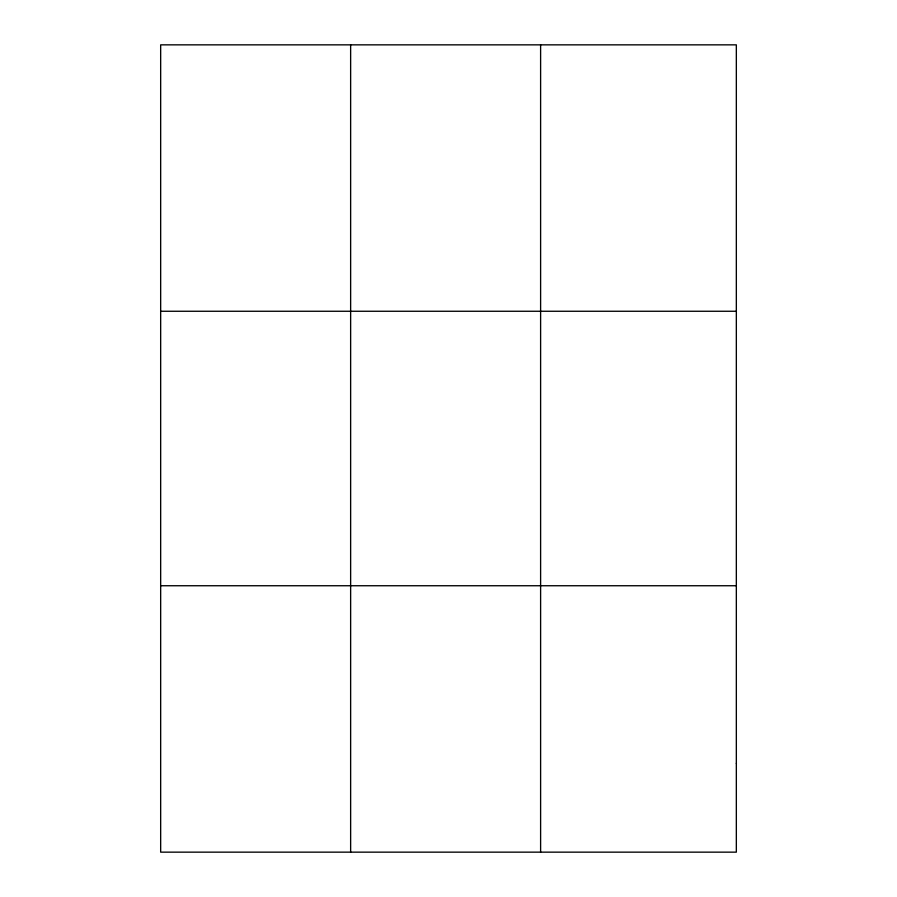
<?xml version="1.0" encoding="UTF-8"?>
<svg xmlns="http://www.w3.org/2000/svg" width="897" height="897" viewBox="0 0 897 897"><rect width="100%" height="100%" fill="white"/><g stroke="black" fill="none" stroke-linecap="round" stroke-linejoin="round"><path stroke-width="1.35" d="M350.637 852.15L350.637 44.85M540.611 852.15L540.611 44.85M160.664 311.259L736.336 311.259M160.664 585.741L736.336 585.741M736.336 763.347L736.336 852.15L160.664 852.15L160.664 44.85L736.336 44.85L736.336 763.347"/></g></svg>
